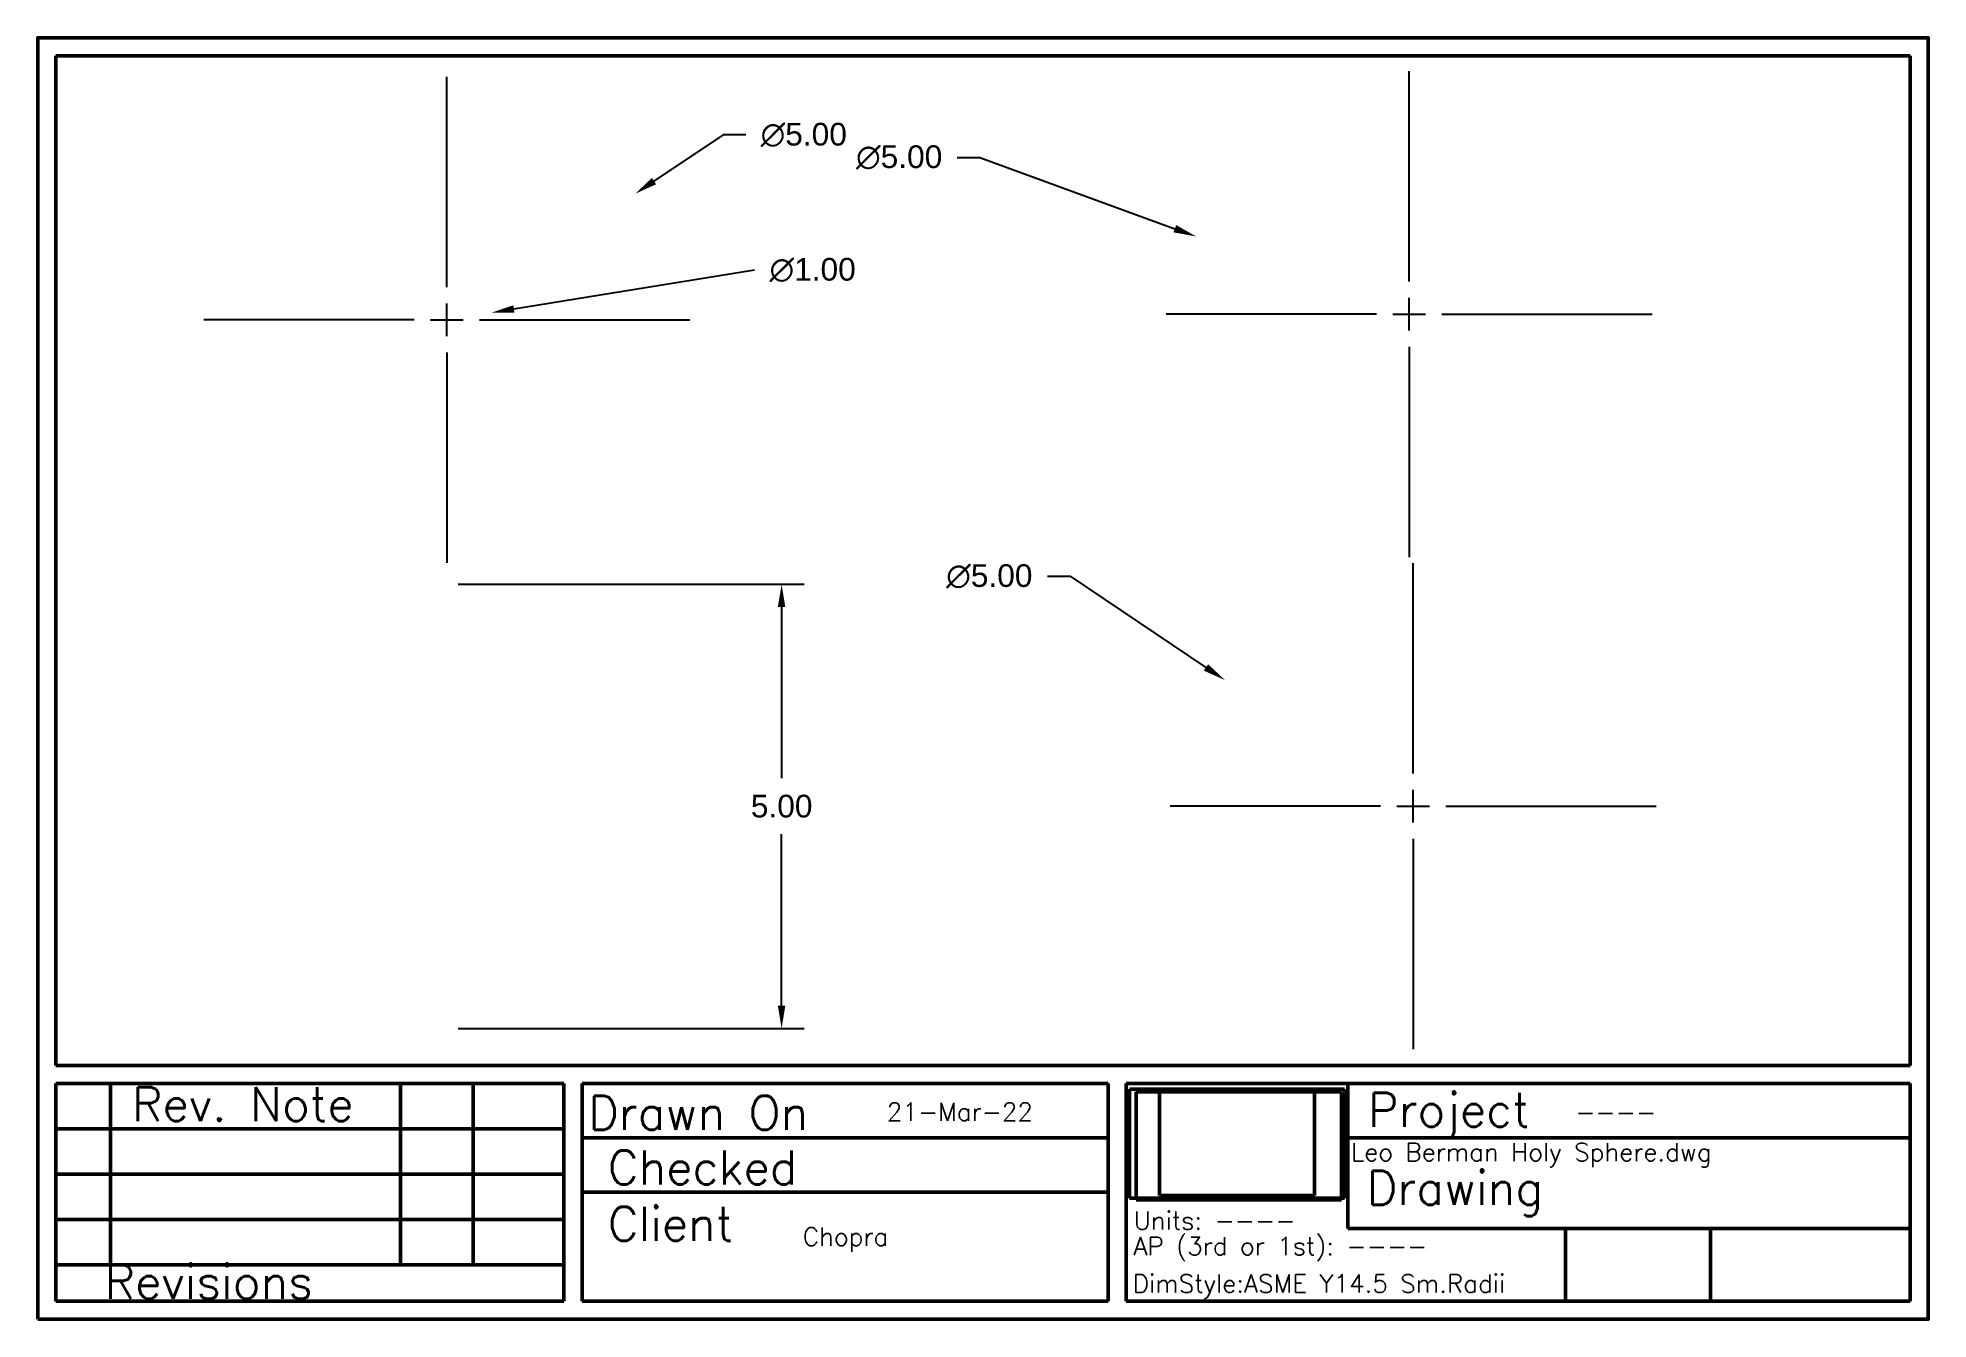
# Paper-space layout 'ANSI A4L' of a CAD drawing. Header units: inches. Extents: x 0.1 to 10.5, y 0.1 to 7.1.
import ezdxf

# ---------------------------------------------------------------- set-up
doc = ezdxf.new("R2010")
doc.units = ezdxf.units.IN
doc.header["$MEASUREMENT"] = 0
doc.header["$XCLIPFRAME"] = 2
doc.layers.get('0').update_dxf_attribs({"lineweight": 50})
doc.styles.add('Fields', font='simplex.shx', dxfattribs={"height": 0.1})
doc.styles.get("Standard").update_dxf_attribs({"font": 'arial.ttf'})
doc.styles.add('Title Block', font='simplex.shx', dxfattribs={"height": 0.1875})
doc.dimstyles.new('ASME Y14.5 Small Radii', dxfattribs={"dimtxt": 0.125, "dimasz": 0.125, "dimexe": 0.125, "dimexo": 0.0625, "dimgap": 0.09, "dimtad": 0, "dimtih": 1, "dimtoh": 1, "dimzin": 4, "dimdsep": 46, "dimtxsty": 'Standard', "dimcen": -0.09, "dimadec": 0, "dimazin": 0, "dimtfac": 1, "dimtofl": 0, "dimtmove": 0, "dimatfit": 3, "dimfxl": 1, "dimtolj": 1, "dimtzin": 0, "dimarcsym": 0})
picture_1 = doc.add_image_def('image1.bmp', size_in_pixel=(623, 328))
picture_2 = doc.add_image_def('image2.bmp', size_in_pixel=(643, 326))
picture_3 = doc.add_image_def('image3.jpg', size_in_pixel=(4000, 2250))

# ---------------------------------------------------------------- blocks, each defined once
blk = doc.blocks.new('*D15')
at = {"color": 0, "lineweight": -2, "transparency": 16777216}
for p, q in [((2.385, 4.129), (4.294, 4.129)), ((4.169, 4.004), (4.169, 3.059)), ((4.169, 1.805), (4.169, 2.751)), ((2.385, 1.68), (4.294, 1.68))]:
    blk.add_line(p, q, dxfattribs=at)
at = {"color": 0, "transparency": 16777216}
for points in [[(4.148, 4.004), (4.189, 4.004), (4.169, 4.129)], [(4.148, 1.805), (4.189, 1.805), (4.169, 1.68)]]:
    blk.add_solid(points, dxfattribs=at)
at = {"layer": 'Defpoints', "color": 0, "transparency": 16777216}
for p in [(2.323, 4.129), (2.323, 1.68), (4.169, 1.68)]:
    blk.add_point(p, dxfattribs=at)
at = {"color": 0, "transparency": 16777216, "insert": (4.169, 2.905), "char_height": 0.125, "attachment_point": 5}
blk.add_mtext('\\A1;5.00', dxfattribs=at)
blk = doc.blocks.new('*D16')
at = {"color": 0, "lineweight": -2, "transparency": 16777216}
for p, q in [((7.628, 5.798), (7.628, 6.958)), ((5.137, 6.483), (5.262, 6.483)), ((5.262, 6.483), (6.336, 6.09)), ((7.628, 5.528), (7.628, 5.708)), ((7.448, 5.618), (6.288, 5.618)), ((7.538, 5.618), (7.718, 5.618)), ((7.808, 5.618), (8.968, 5.618)), ((7.628, 5.438), (7.628, 4.278))]:
    blk.add_line(p, q, dxfattribs=at)
at = {"color": 0, "transparency": 16777216}
blk.add_solid([(6.344, 6.11), (6.329, 6.07), (6.454, 6.047)], dxfattribs=at)
at = {"layer": 'Defpoints', "color": 0, "transparency": 16777216}
for p in [(6.454, 6.047), (8.802, 5.189)]:
    blk.add_point(p, dxfattribs=at)
at = {"color": 0, "transparency": 16777216, "insert": (4.817, 6.483), "char_height": 0.125, "attachment_point": 5}
blk.add_mtext('\\A1;∅5.00', dxfattribs=at)
blk = doc.blocks.new('*D17')
at = {"color": 0, "lineweight": -2, "transparency": 16777216}
for p, q in [((2.323, 5.767), (2.323, 5.927)), ((4.02, 5.862), (2.693, 5.647)), ((2.323, 5.497), (2.323, 5.677)), ((2.143, 5.587), (1.983, 5.587)), ((2.233, 5.587), (2.413, 5.587)), ((2.503, 5.587), (2.663, 5.587)), ((2.323, 5.407), (2.323, 5.247))]:
    blk.add_line(p, q, dxfattribs=at)
at = {"color": 0, "transparency": 16777216}
blk.add_solid([(2.69, 5.668), (2.696, 5.626), (2.57, 5.627)], dxfattribs=at)
at = {"layer": 'Defpoints', "color": 0, "transparency": 16777216}
for p in [(2.076, 5.547), (2.57, 5.627)]:
    blk.add_point(p, dxfattribs=at)
at = {"color": 0, "transparency": 16777216, "insert": (4.34, 5.862), "char_height": 0.125, "attachment_point": 5}
blk.add_mtext('\\A1;∅1.00', dxfattribs=at)
blk = doc.blocks.new('*D18')
at = {"color": 0, "lineweight": -2, "transparency": 16777216}
for p, q in [((2.323, 5.767), (2.323, 6.927)), ((3.846, 6.607), (3.465, 6.352)), ((3.971, 6.607), (3.846, 6.607)), ((2.323, 5.497), (2.323, 5.677)), ((2.143, 5.587), (0.983, 5.587)), ((2.233, 5.587), (2.413, 5.587)), ((2.503, 5.587), (3.663, 5.587)), ((2.323, 5.407), (2.323, 4.247))]:
    blk.add_line(p, q, dxfattribs=at)
at = {"color": 0, "transparency": 16777216}
blk.add_solid([(3.454, 6.37), (3.477, 6.335), (3.362, 6.283)], dxfattribs=at)
at = {"layer": 'Defpoints', "color": 0, "transparency": 16777216}
for p in [(3.362, 6.283), (1.284, 4.891)]:
    blk.add_point(p, dxfattribs=at)
at = {"color": 0, "transparency": 16777216, "insert": (4.291, 6.607), "char_height": 0.125, "attachment_point": 5}
blk.add_mtext('\\A1;∅5.00', dxfattribs=at)
blk = doc.blocks.new('*D19')
at = {"color": 0, "lineweight": -2, "transparency": 16777216}
for p, q in [((5.634, 4.173), (5.759, 4.173)), ((5.759, 4.173), (6.508, 3.671)), ((7.65, 3.085), (7.65, 4.245)), ((7.65, 2.815), (7.65, 2.995)), ((7.47, 2.905), (6.31, 2.905)), ((7.56, 2.905), (7.74, 2.905)), ((7.83, 2.905), (8.99, 2.905)), ((7.65, 2.725), (7.65, 1.565))]:
    blk.add_line(p, q, dxfattribs=at)
at = {"color": 0, "transparency": 16777216}
blk.add_solid([(6.52, 3.688), (6.496, 3.653), (6.612, 3.601)], dxfattribs=at)
at = {"layer": 'Defpoints', "color": 0, "transparency": 16777216}
for p in [(6.612, 3.601), (8.688, 2.208)]:
    blk.add_point(p, dxfattribs=at)
at = {"color": 0, "transparency": 16777216, "insert": (5.314, 4.173), "char_height": 0.125, "attachment_point": 5}
blk.add_mtext('\\A1;∅5.00', dxfattribs=at)

psp = doc.layouts.new('ANSI A4L')

# ---------------------------------------------------------------- linework, layer by layer
for p, q in [((10.3892, 7.0428), (0.1686, 7.0428)), ((0.1686, 7.0428), (0.1686, 1.4762)), ((10.3892, 1.4762), (10.3892, 7.0428)), ((0.1686, 1.4762), (10.3892, 1.4762)), ((0.1686, 1.3762), (2.9686, 1.3762)), ((0.1686, 1.3762), (0.1686, 0.1762)), ((0.4686, 1.3762), (0.4686, 0.3762)), ((2.0686, 1.3762), (2.0686, 0.3762)), ((2.4686, 1.3762), (2.4686, 0.3762)), ((2.9686, 0.1762), (2.9686, 1.3762)), ((3.0686, 1.3762), (5.9686, 1.3762)), ((3.0686, 0.1762), (3.0686, 1.3762)), ((5.9686, 0.1762), (5.9686, 1.3762)), ((6.0686, 1.3762), (10.3892, 1.3762)), ((6.0686, 0.1762), (6.0686, 1.3762)), ((7.2892, 0.5762), (7.2892, 1.3762)), ((10.3892, 0.1762), (10.3892, 1.3762)), ((0.1686, 1.1262), (2.9686, 1.1262)), ((3.0686, 1.0762), (5.9686, 1.0762)), ((7.2892, 1.0762), (10.3892, 1.0762)), ((0.1686, 0.8762), (2.9686, 0.8762)), ((3.0686, 0.7762), (5.9686, 0.7762)), ((0.1686, 0.6262), (2.9686, 0.6262)), ((7.2892, 0.5762), (10.3892, 0.5762)), ((8.4892, 0.1762), (8.4892, 0.5762)), ((9.2892, 0.1762), (9.2892, 0.5762)), ((0.1686, 0.3762), (2.9686, 0.3762)), ((0.1686, 0.1762), (2.9686, 0.1762)), ((3.0686, 0.1762), (5.9686, 0.1762)), ((6.0686, 0.1762), (10.3892, 0.1762))]:
    psp.add_line(p, q)
psp.add_lwpolyline([(0.0686, 0.0762), (10.4892, 0.0762), (10.4892, 7.1428), (0.0686, 7.1428)], close=True)

# ---------------------------------------------------------------- texts
at = {"attachment_point": 1}
for s, width, gutter_width, insert, char_height, style in [('Rev. Note', 1.6, 0.9375, (0.5877, 1.3564), 0.1875, 'Title Block'), ('Drawn On', 2.9, 0.9375, (3.1027, 1.3087), 0.1875, 'Title Block'), ('Project', 2.9, 0.9375, (7.4012, 1.3246), 0.1875, 'Title Block'), ('Checked', 2.9, 0.9375, (3.2115, 1.0073), 0.1875, 'Title Block'), ('Drawing', 2.9, 0.9375, (7.3946, 0.8939), 0.1875, 'Title Block'), ('Client', 2.9, 0.9375, (3.2115, 0.6967), 0.1875, 'Title Block'), ('Chopra', 1.467079, 0.5, (4.2856, 0.5815), 0.1, 'Fields'), ('Revisions', 1.895782, 0.9375, (0.4365, 0.3762), 0.1875, 'Title Block')]:
    psp.add_mtext_dynamic_manual_height_columns(s, width=width, gutter_width=gutter_width, heights=[0], dxfattribs=dict(at, insert=insert, char_height=char_height, style=style))
at = {"char_height": 0.1, "attachment_point": 1, "style": 'Fields'}
for s, insert in [('21-Mar-22', (4.7487, 1.27)), ('----', (8.5437, 1.2674)), ('Leo Berman Holy Sphere.dwg', (7.3076, 1.0476)), ('Units: ----', (6.1099, 0.6701)), ('AP (3rd or 1st): ----', (6.1084, 0.5295)), ('DimStyle:ASME Y14.5 Sm.Radii', (6.1051, 0.3229))]:
    psp.add_mtext(s, dxfattribs=dict(at, insert=insert))

# ---------------------------------------------------------------- dimensions: what is measured, and where the dimension line sits
for p1, p2, picture, middle in [((1.2845, 4.8913), (3.3615, 6.2826), '*D18', (4.2907, 6.6069)), ((8.8018, 5.1889), (6.4538, 6.0471), '*D16', (4.8171, 6.4827)), ((2.0762, 5.547), (2.5698, 5.6269), '*D17', (4.0195, 5.8618)), ((8.6879, 2.2083), (6.6118, 3.6011), '*D19', (5.3141, 4.173))]:
    dim = psp.add_diameter_dim_2p(p1=p1, p2=p2, dimstyle='ASME Y14.5 Small Radii', override={"dimlfac": -2})
    dim.commit()
    dim.dimension.update_dxf_attribs({"geometry": picture, "text_midpoint": middle, "dimtype": 163})
dim = psp.add_linear_dim(base=(4.1686, 1.68), p1=(2.323, 4.1295), p2=(2.323, 1.68), angle=90, text='5.00', dimstyle='ASME Y14.5 Small Radii', override={"dimlfac": -2})
dim.commit()
dim.dimension.update_dxf_attribs({"geometry": '*D15', "text_midpoint": (4.1686, 2.9047)})

# ---------------------------------------------------------------- pictures from other files: only their frames are drawn
image = psp.add_image(picture_2, insert=(6.087, 0.744), size_in_units=(1.1839, 0.6003))
image.dxf.flags = 7
image = psp.add_image(picture_1, insert=(6.1227, 0.7348), size_in_units=(1.1324, 0.5962))
image.dxf.flags = 7
image = psp.add_image(picture_3, insert=(2.6848, -1.8188), size_in_units=(9.6215, 5.4121))
image.set_boundary_path([(1482.77, 940.556), (1837.28, 1178.03)])

doc.saveas('drawing.dxf')
